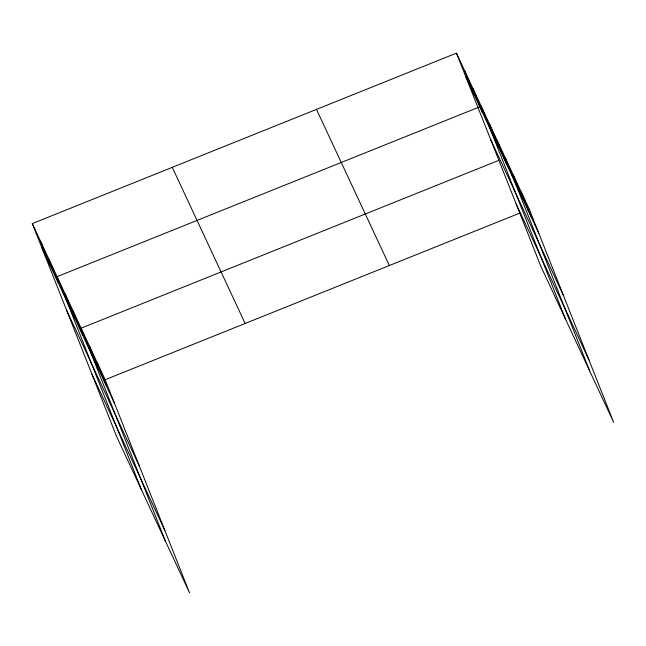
<?xml version="1.0" encoding="UTF-8"?>
<svg xmlns="http://www.w3.org/2000/svg" width="646" height="646" viewBox="0 0 646 646"><rect width="100%" height="100%" fill="white"/><g stroke="black" fill="none" stroke-linecap="round" stroke-linejoin="round"><path stroke-width="0.97" d="M32.3 223.581L105.169 379.719L189.553 592.858L116.692 436.72L32.3 223.581L456.447 53.142L529.308 209.28L613.7 422.419L540.831 266.281L456.447 53.142M498.736 160.378L81.121 328.192L165.505 541.332M503.404 158.504L505.269 157.753L589.653 370.893M105.169 379.719L519.982 213.035M527.443 210.031L529.308 209.28M465.944 77.116L538.804 233.263M490.653 139.544L563.522 295.682M516.122 203.853L588.982 360M316.475 109.384L389.344 265.53M172.272 167.33L245.133 323.476M41.796 247.555L114.657 403.702M66.506 309.983L139.374 466.121M91.974 374.292L164.843 530.439M521.298 192.104L530.794 216.087M513.279 174.929L522.775 198.911M497.25 140.578L506.747 164.56M489.232 123.402L498.728 147.385M565.605 319.366L481.222 106.227L57.074 276.666L141.466 489.805M472.961 88.534L482.457 112.509M464.7 70.834L474.196 94.817M97.15 362.543L106.647 386.526M89.132 345.368L98.628 369.35M73.103 311.017L82.599 334.999M65.093 293.841L74.581 317.824M48.813 258.973L58.31 282.948M40.561 241.273L50.049 265.256"/></g></svg>
